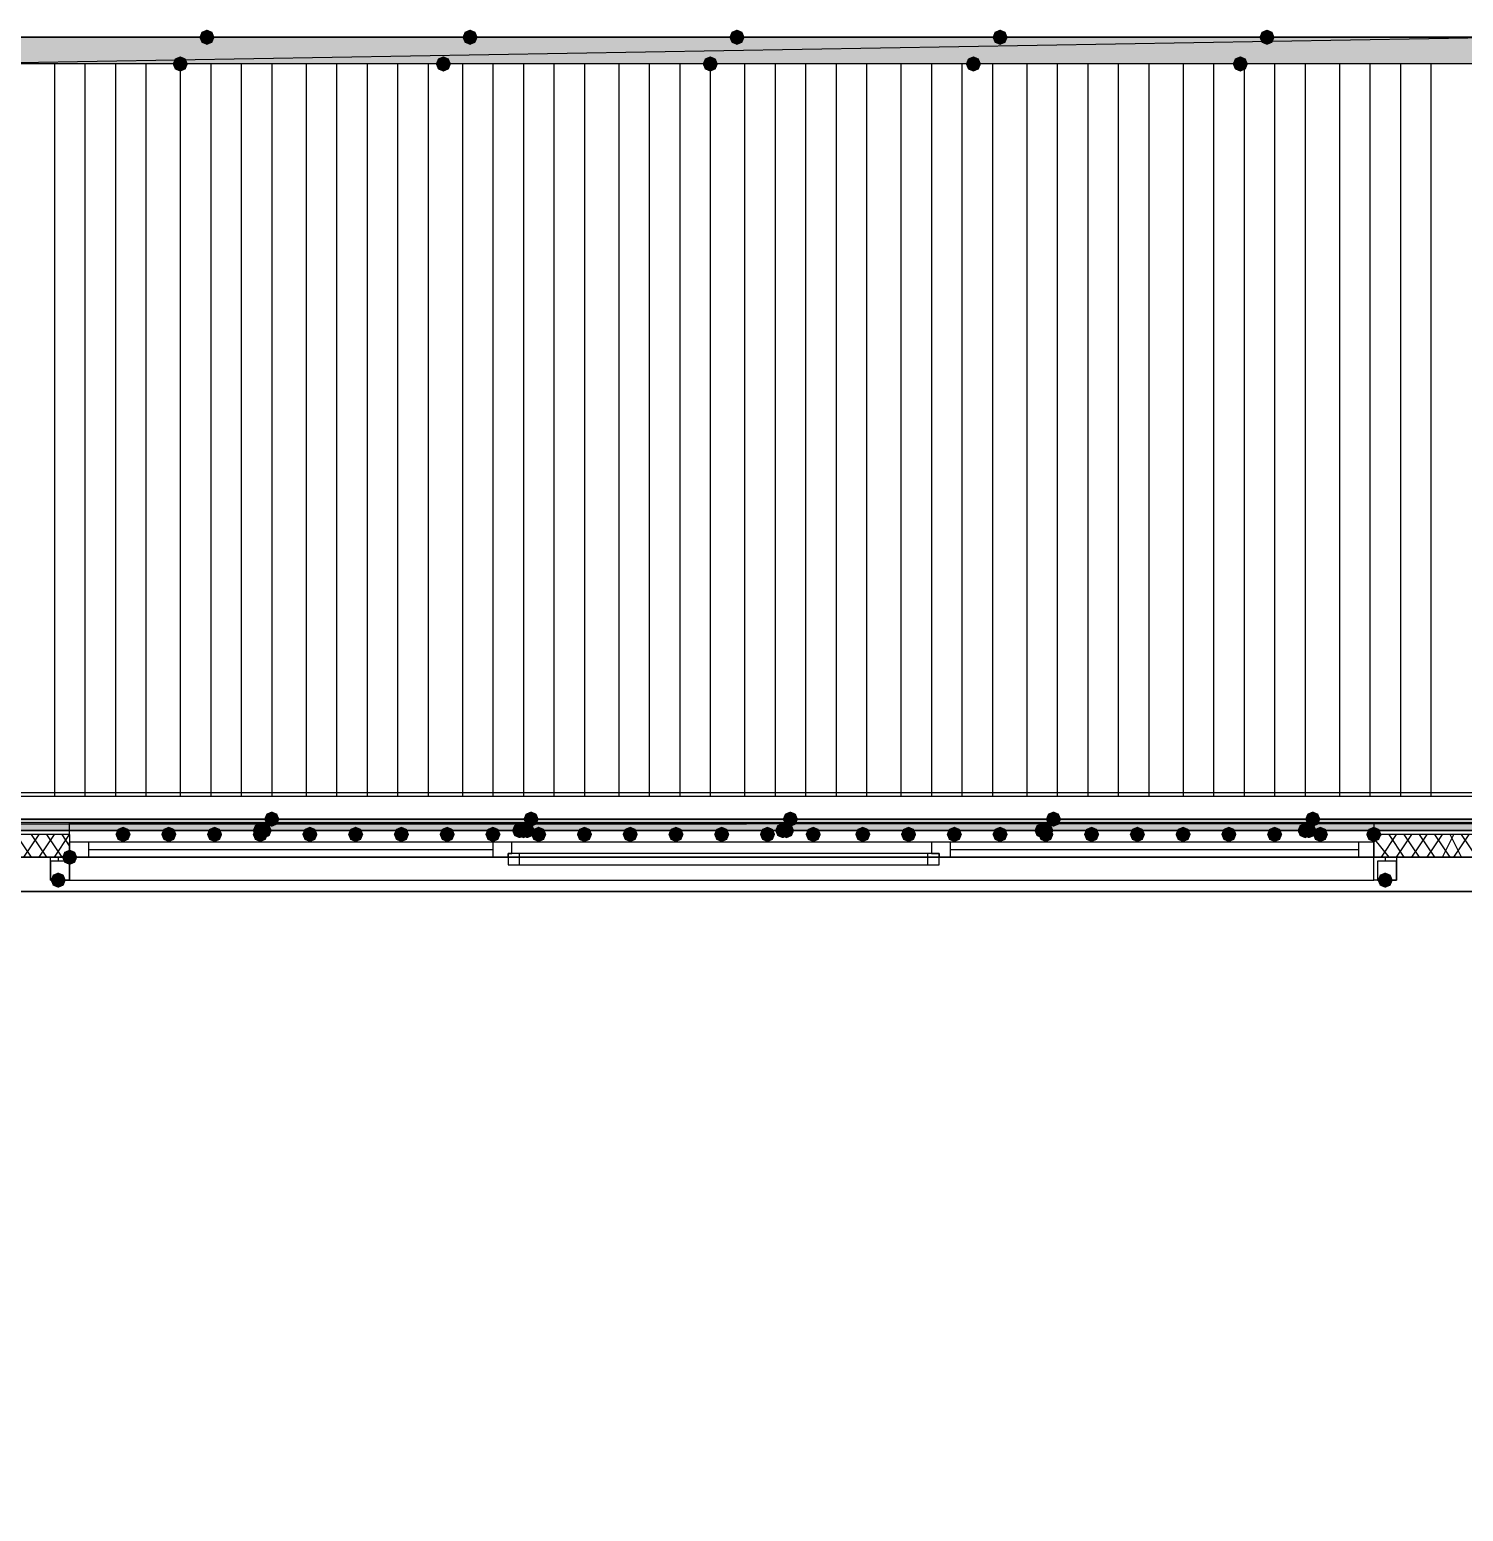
# Model space of a CAD drawing. Header units: millimetres. Extents: x 0 to 420, y 0 to 297.
# Drawn here: x 260.67 to 276.58, y 213.55 to 230 of the extents above; entities that cross this region are included whole.
import ezdxf

# ---------------------------------------------------------------- set-up
doc = ezdxf.new("R2010")
doc.units = ezdxf.units.MM
doc.layers.get('0').update_dxf_attribs({"linetype": 'CONTINUOUS'})

msp = doc.modelspace()

# ---------------------------------------------------------------- hatches: boundary and pattern name
at = {"true_color": 0x0000fe}
for points in [[(262.720667, 229.912333), (262.695796, 229.852537), (262.636, 229.827667), (262.576204, 229.852537), (262.551333, 229.912333), (262.576204, 229.972129), (262.636, 229.997), (262.695796, 229.972129)], [(265.641667, 229.912333), (265.616796, 229.852537), (265.557, 229.827667), (265.497204, 229.852537), (265.472333, 229.912333), (265.497204, 229.972129), (265.557, 229.997), (265.616796, 229.972129)], [(268.605, 229.912333), (268.580129, 229.852537), (268.520333, 229.827667), (268.460537, 229.852537), (268.435667, 229.912333), (268.460537, 229.972129), (268.520333, 229.997), (268.580129, 229.972129)], [(271.526, 229.912333), (271.501129, 229.852537), (271.441333, 229.827667), (271.381538, 229.852537), (271.356667, 229.912333), (271.381537, 229.972129), (271.441333, 229.997), (271.501129, 229.972129)], [(274.489333, 229.912333), (274.464462, 229.852537), (274.404667, 229.827667), (274.344871, 229.852537), (274.32, 229.912333), (274.344871, 229.972129), (274.404667, 229.997), (274.464462, 229.972129)], [(262.424333, 229.616), (262.399463, 229.556204), (262.339667, 229.531333), (262.279871, 229.556204), (262.255, 229.616), (262.279871, 229.675796), (262.339667, 229.700667), (262.399462, 229.675796)], [(265.345333, 229.616), (265.320462, 229.556204), (265.260667, 229.531333), (265.200871, 229.556204), (265.176, 229.616), (265.200871, 229.675796), (265.260667, 229.700667), (265.320462, 229.675796)], [(268.308667, 229.616), (268.283796, 229.556204), (268.224, 229.531333), (268.164204, 229.556204), (268.139333, 229.616), (268.164204, 229.675796), (268.224, 229.700667), (268.283796, 229.675796)], [(271.229667, 229.616), (271.204796, 229.556204), (271.145, 229.531333), (271.085204, 229.556204), (271.060333, 229.616), (271.085204, 229.675796), (271.145, 229.700667), (271.204796, 229.675796)], [(274.193, 229.616), (274.168129, 229.556204), (274.108333, 229.531333), (274.048537, 229.556204), (274.023667, 229.616), (274.048537, 229.675796), (274.108333, 229.700667), (274.168129, 229.675796)], [(263.440333, 221.234), (263.415462, 221.174204), (263.355667, 221.149333), (263.295871, 221.174204), (263.271, 221.234), (263.295871, 221.293796), (263.355667, 221.318667), (263.415462, 221.293796)], [(266.319, 221.234), (266.294129, 221.174204), (266.234333, 221.149333), (266.174538, 221.174204), (266.149667, 221.234), (266.174537, 221.293796), (266.234333, 221.318667), (266.294129, 221.293796)], [(269.197667, 221.234), (269.172796, 221.174204), (269.113, 221.149333), (269.053204, 221.174204), (269.028333, 221.234), (269.053204, 221.293796), (269.113, 221.318667), (269.172796, 221.293796)], [(272.118667, 221.234), (272.093796, 221.174204), (272.034, 221.149333), (271.974204, 221.174204), (271.949333, 221.234), (271.974204, 221.293796), (272.034, 221.318667), (272.093796, 221.293796)], [(274.997333, 221.234), (274.972463, 221.174204), (274.912667, 221.149333), (274.852871, 221.174204), (274.828, 221.234), (274.852871, 221.293796), (274.912667, 221.318667), (274.972462, 221.293796)], [(263.313333, 221.107), (263.288462, 221.047204), (263.228667, 221.022333), (263.168871, 221.047204), (263.144, 221.107), (263.168871, 221.166796), (263.228667, 221.191667), (263.288462, 221.166796)], [(263.355667, 221.107), (263.330796, 221.047204), (263.271, 221.022333), (263.211204, 221.047204), (263.186333, 221.107), (263.211204, 221.166796), (263.271, 221.191667), (263.330796, 221.166796)], [(263.355667, 221.107), (263.330796, 221.047204), (263.271, 221.022333), (263.211204, 221.047204), (263.186333, 221.107), (263.211204, 221.166796), (263.271, 221.191667), (263.330796, 221.166796)], [(266.192, 221.107), (266.167129, 221.047204), (266.107333, 221.022333), (266.047537, 221.047204), (266.022667, 221.107), (266.047537, 221.166796), (266.107333, 221.191667), (266.167129, 221.166796)], [(266.234333, 221.107), (266.209462, 221.047204), (266.149667, 221.022333), (266.089871, 221.047204), (266.065, 221.107), (266.089871, 221.166796), (266.149667, 221.191667), (266.209462, 221.166796)], [(266.276667, 221.107), (266.251796, 221.047204), (266.192, 221.022333), (266.132204, 221.047204), (266.107333, 221.107), (266.132204, 221.166796), (266.192, 221.191667), (266.251796, 221.166796)], [(269.113, 221.107), (269.088129, 221.047204), (269.028333, 221.022333), (268.968538, 221.047204), (268.943667, 221.107), (268.968537, 221.166796), (269.028333, 221.191667), (269.088129, 221.166796)], [(269.155333, 221.107), (269.130462, 221.047204), (269.070667, 221.022333), (269.010871, 221.047204), (268.986, 221.107), (269.010871, 221.166796), (269.070667, 221.191667), (269.130462, 221.166796)], [(269.155333, 221.107), (269.130462, 221.047204), (269.070667, 221.022333), (269.010871, 221.047204), (268.986, 221.107), (269.010871, 221.166796), (269.070667, 221.191667), (269.130462, 221.166796)], [(271.991667, 221.107), (271.966796, 221.047204), (271.907, 221.022333), (271.847204, 221.047204), (271.822333, 221.107), (271.847204, 221.166796), (271.907, 221.191667), (271.966796, 221.166796)], [(272.034, 221.107), (272.009129, 221.047204), (271.949333, 221.022333), (271.889537, 221.047204), (271.864667, 221.107), (271.889537, 221.166796), (271.949333, 221.191667), (272.009129, 221.166796)], [(272.034, 221.107), (272.009129, 221.047204), (271.949333, 221.022333), (271.889537, 221.047204), (271.864667, 221.107), (271.889537, 221.166796), (271.949333, 221.191667), (272.009129, 221.166796)], [(274.912667, 221.107), (274.887796, 221.047204), (274.828, 221.022333), (274.768204, 221.047204), (274.743333, 221.107), (274.768204, 221.166796), (274.828, 221.191667), (274.887796, 221.166796)], [(274.955, 221.107), (274.930129, 221.047204), (274.870333, 221.022333), (274.810538, 221.047204), (274.785667, 221.107), (274.810537, 221.166796), (274.870333, 221.191667), (274.930129, 221.166796)], [(274.955, 221.107), (274.930129, 221.047204), (274.870333, 221.022333), (274.810538, 221.047204), (274.785667, 221.107), (274.810537, 221.166796), (274.870333, 221.191667), (274.930129, 221.166796)]]:
    msp.add_hatch(color=0, dxfattribs=at).paths.add_polyline_path(points, flags=0)
at = {"true_color": 0x000007}
h = msp.add_hatch(color=0, dxfattribs=at)
h.paths.add_polyline_path([(277.071667, 229.616), (259.672667, 229.616), (277.071667, 229.912333)], flags=0)
h.paths.add_polyline_path([(259.672667, 229.616), (277.071667, 229.912333), (259.672667, 229.912333)], flags=0)
h = msp.add_hatch(color=0, dxfattribs=at)
h.paths.add_polyline_path([(119.972667, 221.234), (381.973667, 221.234), (119.972667, 221.107)], flags=0)
h.paths.add_polyline_path([(381.973667, 221.234), (119.972667, 221.107), (381.973667, 221.107)], flags=0)
for points in [[(261.789333, 221.064667), (261.764463, 221.004871), (261.704667, 220.98), (261.644871, 221.004871), (261.62, 221.064667), (261.644871, 221.124462), (261.704667, 221.149333), (261.764462, 221.124463)], [(262.297333, 221.064667), (262.272462, 221.004871), (262.212667, 220.98), (262.152871, 221.004871), (262.128, 221.064667), (262.152871, 221.124462), (262.212667, 221.149333), (262.272462, 221.124463)], [(262.805333, 221.064667), (262.780463, 221.004871), (262.720667, 220.98), (262.660871, 221.004871), (262.636, 221.064667), (262.660871, 221.124462), (262.720667, 221.149333), (262.780462, 221.124463)], [(263.313333, 221.064667), (263.288462, 221.004871), (263.228667, 220.98), (263.168871, 221.004871), (263.144, 221.064667), (263.168871, 221.124462), (263.228667, 221.149333), (263.288462, 221.124463)], [(263.863667, 221.064667), (263.838796, 221.004871), (263.779, 220.98), (263.719204, 221.004871), (263.694333, 221.064667), (263.719204, 221.124462), (263.779, 221.149333), (263.838796, 221.124463)], [(264.371667, 221.064667), (264.346796, 221.004871), (264.287, 220.98), (264.227204, 221.004871), (264.202333, 221.064667), (264.227204, 221.124462), (264.287, 221.149333), (264.346796, 221.124463)], [(264.879667, 221.064667), (264.854796, 221.004871), (264.795, 220.98), (264.735204, 221.004871), (264.710333, 221.064667), (264.735204, 221.124462), (264.795, 221.149333), (264.854796, 221.124463)], [(265.387667, 221.064667), (265.362796, 221.004871), (265.303, 220.98), (265.243204, 221.004871), (265.218333, 221.064667), (265.243204, 221.124462), (265.303, 221.149333), (265.362796, 221.124463)], [(265.895667, 221.064667), (265.870796, 221.004871), (265.811, 220.98), (265.751204, 221.004871), (265.726333, 221.064667), (265.751204, 221.124462), (265.811, 221.149333), (265.870796, 221.124463)], [(266.403667, 221.064667), (266.378796, 221.004871), (266.319, 220.98), (266.259204, 221.004871), (266.234333, 221.064667), (266.259204, 221.124462), (266.319, 221.149333), (266.378796, 221.124463)], [(266.911667, 221.064667), (266.886796, 221.004871), (266.827, 220.98), (266.767204, 221.004871), (266.742333, 221.064667), (266.767204, 221.124462), (266.827, 221.149333), (266.886796, 221.124463)], [(267.419667, 221.064667), (267.394796, 221.004871), (267.335, 220.98), (267.275204, 221.004871), (267.250333, 221.064667), (267.275204, 221.124462), (267.335, 221.149333), (267.394796, 221.124463)], [(267.927667, 221.064667), (267.902796, 221.004871), (267.843, 220.98), (267.783204, 221.004871), (267.758333, 221.064667), (267.783204, 221.124462), (267.843, 221.149333), (267.902796, 221.124463)], [(268.435667, 221.064667), (268.410796, 221.004871), (268.351, 220.98), (268.291204, 221.004871), (268.266333, 221.064667), (268.291204, 221.124462), (268.351, 221.149333), (268.410796, 221.124463)], [(268.943667, 221.064667), (268.918796, 221.004871), (268.859, 220.98), (268.799204, 221.004871), (268.774333, 221.064667), (268.799204, 221.124462), (268.859, 221.149333), (268.918796, 221.124463)], [(269.451667, 221.064667), (269.426796, 221.004871), (269.367, 220.98), (269.307204, 221.004871), (269.282333, 221.064667), (269.307204, 221.124462), (269.367, 221.149333), (269.426796, 221.124463)], [(270.002, 221.064667), (269.977129, 221.004871), (269.917333, 220.98), (269.857538, 221.004871), (269.832667, 221.064667), (269.857537, 221.124462), (269.917333, 221.149333), (269.977129, 221.124463)], [(270.51, 221.064667), (270.485129, 221.004871), (270.425333, 220.98), (270.365538, 221.004871), (270.340667, 221.064667), (270.365537, 221.124462), (270.425333, 221.149333), (270.485129, 221.124463)], [(271.018, 221.064667), (270.993129, 221.004871), (270.933333, 220.98), (270.873538, 221.004871), (270.848667, 221.064667), (270.873537, 221.124462), (270.933333, 221.149333), (270.993129, 221.124463)], [(271.526, 221.064667), (271.501129, 221.004871), (271.441333, 220.98), (271.381538, 221.004871), (271.356667, 221.064667), (271.381537, 221.124462), (271.441333, 221.149333), (271.501129, 221.124463)], [(272.034, 221.064667), (272.009129, 221.004871), (271.949333, 220.98), (271.889537, 221.004871), (271.864667, 221.064667), (271.889537, 221.124462), (271.949333, 221.149333), (272.009129, 221.124463)], [(272.542, 221.064667), (272.517129, 221.004871), (272.457333, 220.98), (272.397538, 221.004871), (272.372667, 221.064667), (272.397537, 221.124462), (272.457333, 221.149333), (272.517129, 221.124463)], [(273.05, 221.064667), (273.025129, 221.004871), (272.965333, 220.98), (272.905538, 221.004871), (272.880667, 221.064667), (272.905537, 221.124462), (272.965333, 221.149333), (273.025129, 221.124463)], [(273.558, 221.064667), (273.533129, 221.004871), (273.473333, 220.98), (273.413537, 221.004871), (273.388667, 221.064667), (273.413537, 221.124462), (273.473333, 221.149333), (273.533129, 221.124463)], [(274.066, 221.064667), (274.041129, 221.004871), (273.981333, 220.98), (273.921538, 221.004871), (273.896667, 221.064667), (273.921537, 221.124462), (273.981333, 221.149333), (274.041129, 221.124463)], [(274.574, 221.064667), (274.549129, 221.004871), (274.489333, 220.98), (274.429538, 221.004871), (274.404667, 221.064667), (274.429537, 221.124462), (274.489333, 221.149333), (274.549129, 221.124463)], [(275.082, 221.064667), (275.057129, 221.004871), (274.997333, 220.98), (274.937537, 221.004871), (274.912667, 221.064667), (274.937537, 221.124462), (274.997333, 221.149333), (275.057129, 221.124463)], [(275.674667, 221.064667), (275.649796, 221.004871), (275.59, 220.98), (275.530204, 221.004871), (275.505333, 221.064667), (275.530204, 221.124462), (275.59, 221.149333), (275.649796, 221.124463)], [(261.196667, 220.810667), (261.171796, 220.750871), (261.112, 220.726), (261.052204, 220.750871), (261.027333, 220.810667), (261.052204, 220.870462), (261.112, 220.895333), (261.171796, 220.870463)], [(261.069667, 220.556667), (261.044796, 220.496871), (260.985, 220.472), (260.925204, 220.496871), (260.900333, 220.556667), (260.925204, 220.616462), (260.985, 220.641333), (261.044796, 220.616463)], [(275.801667, 220.556667), (275.776796, 220.496871), (275.717, 220.472), (275.657204, 220.496871), (275.632333, 220.556667), (275.657204, 220.616462), (275.717, 220.641333), (275.776796, 220.616463)]]:
    msp.add_hatch(color=0, dxfattribs=at).paths.add_polyline_path(points, flags=0)

# ---------------------------------------------------------------- linework, layer by layer
at = {"color": 0, "true_color": 0x000007}
for points in [[(294.428333, 229.912333), (294.428333, 229.616), (277.071667, 229.616), (277.071667, 229.912333), (277.071667, 229.616), (259.672667, 229.616), (259.672667, 229.912333), (259.672667, 229.616), (242.273667, 229.616), (242.273667, 229.912333), (242.273667, 229.616), (224.874667, 229.616), (224.874667, 229.912333), (207.518, 229.912333), (207.518, 229.616), (224.874667, 229.616), (224.874667, 229.912333), (242.273667, 229.912333), (259.672667, 229.912333), (277.071667, 229.912333)], [(277.071667, 229.616), (259.672667, 229.616), (277.071667, 229.912333)], [(259.672667, 229.616), (277.071667, 229.912333), (259.672667, 229.912333)], [(270.637, 229.912333), (266.107333, 229.912333)], [(381.973667, 229.065667), (381.973667, 229.616), (119.972667, 229.616), (119.972667, 229.065667), (119.972667, 222.080667), (119.972667, 221.488), (381.973667, 221.488), (381.973667, 222.080667)], [(277.071667, 221.191667), (259.672667, 221.191667), (259.672667, 221.530333), (277.071667, 221.530333)], [(119.972667, 221.234), (381.973667, 221.234), (119.972667, 221.107)], [(381.973667, 221.234), (119.972667, 221.107), (381.973667, 221.107)], [(119.972667, 221.234), (119.972667, 221.107), (381.973667, 221.107), (381.973667, 221.234)], [(261.112, 220.810667), (261.112, 220.98)], [(275.59, 220.810667), (275.59, 220.98)], [(393.361333, 220.810667), (259.291667, 220.810667), (259.291667, 189.780333), (242.612333, 189.780333), (242.612333, 220.810667), (108.585, 220.810667), (108.585, 104.14), (242.654667, 104.14), (242.654667, 135.128), (259.291667, 135.128), (259.291667, 104.14), (393.361333, 104.14)], [(260.900333, 220.810667), (261.112, 220.810667), (261.112, 220.556667), (260.900333, 220.556667)], [(260.900333, 220.768333), (260.900333, 220.556667), (261.112, 220.556667), (261.112, 220.768333)], [(265.980333, 220.726), (266.107333, 220.726), (266.107333, 220.853), (265.980333, 220.853)], [(270.764, 220.853), (270.637, 220.853), (270.637, 220.726), (270.764, 220.726)], [(275.59, 220.810667), (275.844, 220.810667), (275.844, 220.556667), (275.59, 220.556667)], [(275.632333, 220.768333), (275.632333, 220.556667), (275.844, 220.556667), (275.844, 220.768333)], [(242.612333, 220.429667), (242.612333, 189.780333), (259.291667, 189.780333), (259.291667, 220.429667), (393.022667, 220.429667), (393.022667, 104.478667), (259.291667, 104.478667), (259.291667, 135.128), (242.654667, 135.128), (242.654667, 104.478667), (108.923667, 104.478667), (108.923667, 220.429667)]]:
    msp.add_lwpolyline(points, close=True, dxfattribs=at)
for points in [[(277.071667, 229.912333), (259.672667, 229.912333)], [(266.107333, 229.912333), (270.637, 229.912333)], [(119.972667, 221.107), (381.973667, 221.107), (119.972667, 221.107), (381.973667, 221.107)], [(119.972667, 221.107), (381.973667, 221.107)], [(119.972667, 221.107), (381.973667, 221.107)], [(261.112, 221.064667), (258.233333, 221.064667)], [(260.688667, 220.810667), (260.519333, 221.064667)], [(260.604, 220.810667), (260.773333, 221.064667)], [(260.858, 220.810667), (260.688667, 221.064667)], [(260.773333, 220.810667), (260.942667, 221.064667)], [(261.027333, 220.810667), (260.858, 221.064667)], [(260.942667, 220.810667), (261.112, 221.064667)], [(261.112, 220.937667), (261.027333, 221.064667)], [(261.112, 221.064667), (261.112, 221.191667), (275.59, 221.191667), (275.59, 221.064667)], [(261.112, 221.064667), (261.112, 220.98), (261.112, 220.810667)], [(261.112, 221.064667), (261.112, 220.98)], [(275.59, 220.98), (275.674667, 221.064667)], [(275.59, 221.064667), (275.59, 220.98), (275.59, 220.810667)], [(275.59, 221.064667), (275.59, 220.98)], [(278.511, 221.064667), (275.59, 221.064667)], [(275.674667, 220.810667), (275.844, 221.064667)], [(275.928667, 220.810667), (275.759333, 221.064667)], [(275.844, 220.810667), (276.013333, 221.064667)], [(276.098, 220.810667), (275.928667, 221.064667)], [(276.013333, 220.810667), (276.182667, 221.064667)], [(276.267333, 220.810667), (276.098, 221.064667)], [(276.182667, 220.810667), (276.352, 221.064667)], [(276.436667, 220.810667), (276.267333, 221.064667)], [(276.352, 220.810667), (276.479, 221.064667)], [(276.563667, 220.810667), (276.436667, 221.064667)], [(276.479, 220.810667), (276.648333, 221.064667)], [(276.733, 220.810667), (276.563667, 221.064667)], [(261.112, 220.810667), (261.323667, 220.810667), (261.323667, 220.98), (261.112, 220.98)], [(265.811, 220.98), (261.323667, 220.98)], [(261.323667, 220.895333), (265.811, 220.895333)], [(265.938, 220.98), (265.811, 220.98), (265.811, 220.810667), (265.938, 220.810667)], [(265.938, 220.810667), (265.980333, 220.810667), (265.980333, 220.853), (266.022667, 220.853), (266.022667, 220.98), (265.938, 220.98)], [(270.679333, 220.98), (266.022667, 220.98)], [(270.806333, 220.98), (270.679333, 220.98), (270.679333, 220.853), (270.764, 220.853), (270.764, 220.810667), (270.806333, 220.810667)], [(270.806333, 220.810667), (270.891, 220.810667), (270.891, 220.98), (270.806333, 220.98)], [(275.420667, 220.98), (270.891, 220.98)], [(270.891, 220.895333), (275.420667, 220.895333)], [(275.59, 220.98), (275.420667, 220.98), (275.420667, 220.810667), (275.59, 220.810667)], [(275.759333, 220.810667), (275.59, 221.022333)], [(259.291667, 220.810667), (261.112, 220.810667)], [(260.985, 220.810667), (260.985, 220.768333)], [(268.351, 220.810667), (261.112, 220.810667), (261.112, 220.683667)], [(268.351, 220.810667), (261.112, 220.810667), (261.112, 220.683667)], [(261.112, 220.810667), (275.59, 220.810667)], [(261.323667, 220.810667), (265.811, 220.810667)], [(270.637, 220.853), (266.107333, 220.853)], [(266.107333, 220.810667), (270.637, 220.810667)], [(266.107333, 220.726), (270.637, 220.726)], [(266.107333, 220.726), (270.637, 220.726)], [(275.59, 220.683667), (275.59, 220.810667), (268.351, 220.810667)], [(275.59, 220.683667), (275.59, 220.810667), (268.351, 220.810667)], [(270.891, 220.810667), (275.420667, 220.810667)], [(275.59, 220.810667), (278.511, 220.810667)], [(275.717, 220.810667), (275.717, 220.768333)], [(261.112, 220.683667), (261.112, 220.556667), (268.351, 220.556667)], [(261.112, 220.683667), (261.112, 220.556667), (268.351, 220.556667)], [(268.351, 220.556667), (275.59, 220.556667), (275.59, 220.683667)], [(268.351, 220.556667), (275.59, 220.556667), (275.59, 220.683667)]]:
    msp.add_lwpolyline(points, dxfattribs=at)
at = {"color": 0, "true_color": 0x0000fd}
for points in [[(260.942667, 229.616), (260.942667, 221.488)], [(261.281333, 229.616), (261.281333, 221.488)], [(261.62, 229.616), (261.62, 221.488)], [(261.958667, 229.616), (261.958667, 221.488)], [(262.339667, 229.616), (262.339667, 221.488)], [(262.678333, 229.616), (262.678333, 221.488)], [(263.017, 229.616), (263.017, 221.488)], [(263.355667, 229.616), (263.355667, 221.488)], [(263.736667, 229.616), (263.736667, 221.488)], [(264.075333, 229.616), (264.075333, 221.488)], [(264.414, 229.616), (264.414, 221.488)], [(264.752667, 229.616), (264.752667, 221.488)], [(265.091333, 229.616), (265.091333, 221.488)], [(265.472333, 229.616), (265.472333, 221.488)], [(265.811, 229.616), (265.811, 221.488)], [(266.149667, 229.616), (266.149667, 221.488)], [(266.488333, 229.616), (266.488333, 221.488)], [(266.827, 229.616), (266.827, 221.488)], [(267.208, 229.616), (267.208, 221.488)], [(267.546667, 229.616), (267.546667, 221.488)], [(267.885333, 229.616), (267.885333, 221.488)], [(268.224, 229.616), (268.224, 221.488)], [(268.605, 229.616), (268.605, 221.488)], [(268.943667, 229.616), (268.943667, 221.488)], [(269.282333, 229.616), (269.282333, 221.488)], [(269.621, 229.616), (269.621, 221.488)], [(269.959667, 229.616), (269.959667, 221.488)], [(270.340667, 229.616), (270.340667, 221.488)], [(270.679333, 229.616), (270.679333, 221.488)], [(271.018, 229.616), (271.018, 221.488)], [(271.356667, 229.616), (271.356667, 221.488)], [(271.737667, 229.616), (271.737667, 221.488)], [(272.076333, 229.616), (272.076333, 221.488)], [(272.415, 229.616), (272.415, 221.488)], [(272.753667, 229.616), (272.753667, 221.488)], [(273.092333, 229.616), (273.092333, 221.488)], [(273.473333, 229.616), (273.473333, 221.488)], [(273.812, 229.616), (273.812, 221.488)], [(274.150667, 229.616), (274.150667, 221.488)], [(274.489333, 229.616), (274.489333, 221.488)], [(274.828, 229.616), (274.828, 221.488)], [(275.209, 229.616), (275.209, 221.488)], [(275.547667, 229.616), (275.547667, 221.488)], [(275.886333, 229.616), (275.886333, 221.488)], [(276.225, 229.616), (276.225, 221.488)]]:
    msp.add_lwpolyline(points, dxfattribs=at)
at = {"color": 0, "true_color": 0x00002b}
msp.add_lwpolyline([(276.902333, 186.309), (276.902333, 220.810667), (259.291667, 220.810667), (259.291667, 186.309)], close=True, dxfattribs=at)
at = {"color": 0, "true_color": 0x0000fe}
msp.add_lwpolyline([(242.612333, 220.429667), (108.923667, 220.429667), (108.923667, 104.478667), (242.654667, 104.478667), (242.654667, 135.128), (259.291667, 135.128), (259.291667, 104.478667), (393.022667, 104.478667), (393.022667, 220.429667), (259.291667, 220.429667), (259.291667, 189.780333), (242.612333, 189.780333)], close=True, dxfattribs=at)

doc.saveas('drawing.dxf')
